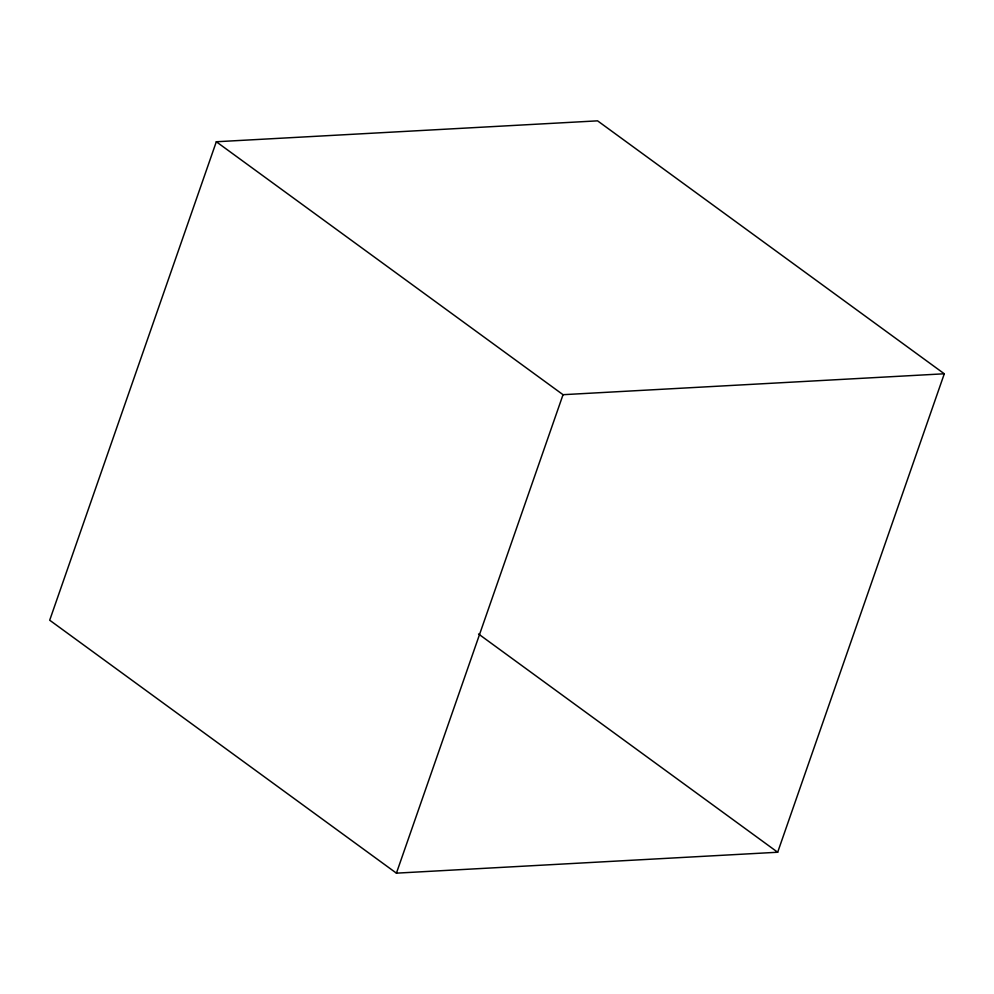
<?xml version="1.0" encoding="UTF-8"?>
<svg xmlns="http://www.w3.org/2000/svg" width="994" height="994" viewBox="0 0 994 994"><rect width="100%" height="100%" fill="white"/><g stroke="black" fill="none" stroke-linecap="round" stroke-linejoin="round"><path stroke-width="1.49" d="M216.319 141.757L49.7 620.219L396.42 873.154L777.681 852.243L944.3 373.781L597.58 120.846L216.319 141.757L563.039 394.693L944.3 373.781M396.42 873.154L563.039 394.693M478.536 633.998L777.681 852.243"/></g></svg>
